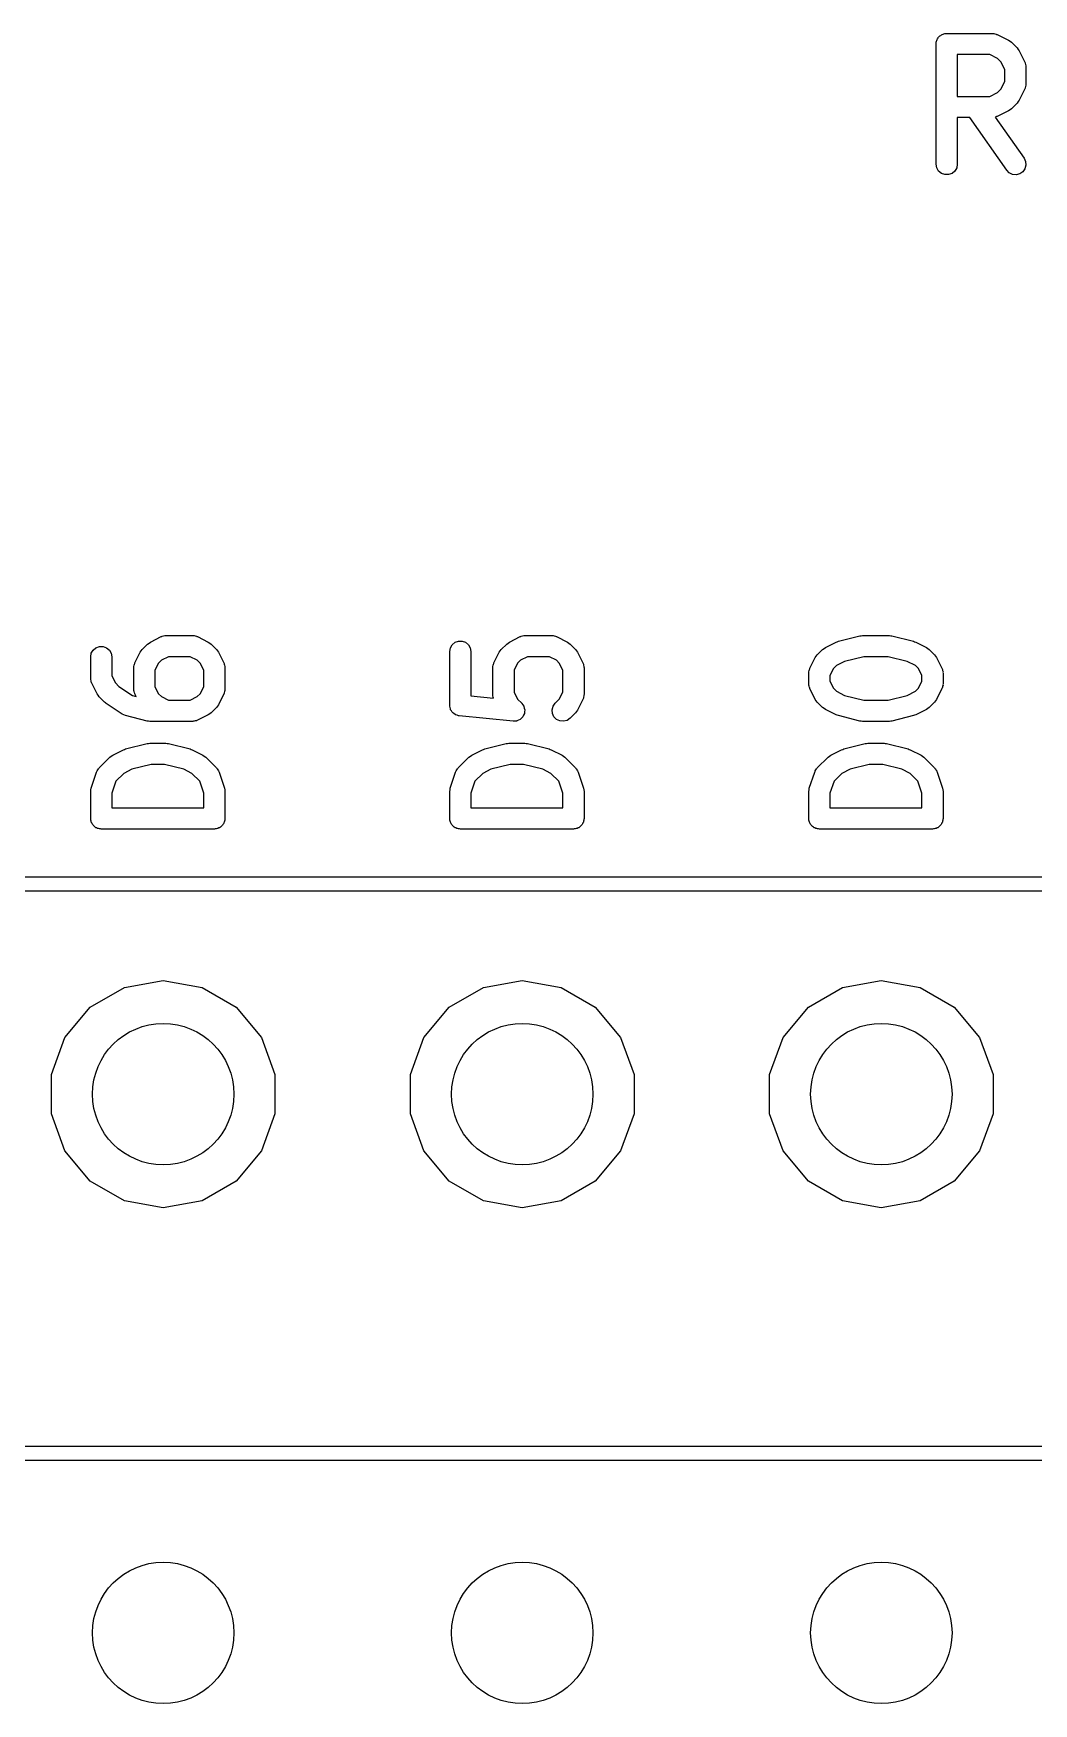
# Model space of a CAD drawing. Extents: x 25 to 125, y -131 to -25.
# Drawn here: x 41.81 to 48.88, y -100.17 to -88.36 of the extents above; entities that cross this region are included whole.
import ezdxf

# ---------------------------------------------------------------- set-up
doc = ezdxf.new("R2010")
doc.units = 0
doc.header["$MEASUREMENT"] = 0
doc.layers.add('BLACK', color=7, linetype='CONTINUOUS')

msp = doc.modelspace()

# ---------------------------------------------------------------- linework, layer by layer
at = {"layer": 'Black'}
for p, q in [((48.1926, -88.4345), (48.1938, -88.4281)), ((48.1926, -89.2845), (48.1926, -88.4345)), ((48.1938, -88.4215), (48.196, -88.4153)), ((48.1938, -88.4281), (48.1938, -88.4215)), ((48.196, -88.4153), (48.1971, -88.4089)), ((48.1971, -88.4089), (48.2004, -88.4032)), ((48.2004, -88.4032), (48.2027, -88.397)), ((48.2027, -88.397), (48.2069, -88.392)), ((48.2069, -88.392), (48.2102, -88.3863)), ((48.2102, -88.3863), (48.2152, -88.3821)), ((48.2152, -88.3821), (48.2194, -88.3771)), ((48.2194, -88.3771), (48.2251, -88.3738)), ((48.2251, -88.3738), (48.2301, -88.3696)), ((48.2301, -88.3696), (48.2363, -88.3673)), ((48.2363, -88.3673), (48.242, -88.364)), ((48.242, -88.364), (48.2484, -88.3629)), ((48.2484, -88.3629), (48.2546, -88.3607)), ((48.2546, -88.3607), (48.2612, -88.3607)), ((48.2612, -88.3607), (48.2676, -88.3595)), ((48.2676, -88.3595), (48.5914, -88.3595)), ((48.5914, -88.3595), (48.5957, -88.3603)), ((48.5957, -88.3603), (48.6, -88.36)), ((48.6, -88.36), (48.6084, -88.3625)), ((48.6084, -88.3625), (48.6171, -88.364)), ((48.6171, -88.364), (48.6208, -88.3662)), ((48.6208, -88.3662), (48.625, -88.3674)), ((48.625, -88.3674), (48.7059, -88.4079)), ((48.7059, -88.4079), (48.7156, -88.4151)), ((48.7156, -88.4151), (48.7254, -88.422)), ((48.7254, -88.422), (48.7659, -88.4624)), ((48.7659, -88.4624), (48.7728, -88.4723)), ((48.3426, -88.5095), (48.3426, -88.8048)), ((48.5737, -88.5095), (48.3426, -88.5095)), ((48.628, -88.5366), (48.5737, -88.5095)), ((48.6512, -88.5599), (48.628, -88.5366)), ((48.6783, -88.6141), (48.6512, -88.5599)), ((48.7728, -88.4723), (48.7799, -88.4819)), ((48.7799, -88.4819), (48.8204, -88.5629)), ((48.8204, -88.5629), (48.8216, -88.567)), ((48.8216, -88.567), (48.8238, -88.5708)), ((48.8238, -88.5708), (48.8253, -88.5794)), ((48.8253, -88.5794), (48.8278, -88.5879)), ((48.6512, -88.7544), (48.6783, -88.7002)), ((48.6783, -88.7002), (48.6783, -88.6141)), ((48.8278, -88.5879), (48.8276, -88.5922)), ((48.8276, -88.5922), (48.8283, -88.5964)), ((48.8283, -88.5964), (48.8283, -88.7179)), ((48.3426, -88.8048), (48.5737, -88.8048)), ((48.5737, -88.8048), (48.628, -88.7776)), ((48.628, -88.7776), (48.6512, -88.7544)), ((48.8204, -88.7514), (48.7799, -88.8324)), ((48.8216, -88.7473), (48.8204, -88.7514)), ((48.8238, -88.7435), (48.8216, -88.7473)), ((48.8253, -88.7349), (48.8238, -88.7435)), ((48.8278, -88.7264), (48.8253, -88.7349)), ((48.8283, -88.7179), (48.8276, -88.7221)), ((48.8276, -88.7221), (48.8278, -88.7264)), ((48.7059, -88.9064), (48.625, -88.9468)), ((48.7156, -88.8992), (48.7059, -88.9064)), ((48.7254, -88.8923), (48.7156, -88.8992)), ((48.7659, -88.8518), (48.7254, -88.8923)), ((48.7728, -88.842), (48.7659, -88.8518)), ((48.7799, -88.8324), (48.7728, -88.842)), ((48.431, -88.9548), (48.3426, -88.9548)), ((48.3426, -88.9548), (48.3426, -89.2845)), ((48.6919, -89.3275), (48.431, -88.9548)), ((48.6171, -88.9502), (48.6116, -88.9512)), ((48.6116, -88.9512), (48.8148, -89.2415)), ((48.6208, -88.9481), (48.6171, -88.9502)), ((48.625, -88.9468), (48.6208, -88.9481)), ((48.1971, -89.3102), (48.1926, -89.2845)), ((48.3426, -89.2845), (48.3381, -89.3102)), ((48.8148, -89.2415), (48.8258, -89.2651)), ((48.828, -89.2911), (48.8213, -89.3162)), ((48.8258, -89.2651), (48.828, -89.2911)), ((48.2102, -89.3327), (48.1971, -89.3102)), ((48.2301, -89.3495), (48.2102, -89.3327)), ((48.2546, -89.3584), (48.2301, -89.3495)), ((48.2806, -89.3584), (48.2546, -89.3584)), ((48.3051, -89.3495), (48.2806, -89.3584)), ((48.3251, -89.3327), (48.3051, -89.3495)), ((48.3381, -89.3102), (48.3251, -89.3327)), ((48.7103, -89.346), (48.6919, -89.3275)), ((48.7339, -89.357), (48.7103, -89.346)), ((48.7599, -89.3592), (48.7339, -89.357)), ((48.785, -89.3525), (48.7599, -89.3592)), ((48.8064, -89.3376), (48.785, -89.3525)), ((48.8213, -89.3162), (48.8064, -89.3376)), ((42.2165, -92.7432), (42.2295, -92.7206)), ((42.2295, -92.7206), (42.2495, -92.7039)), ((42.2495, -92.7039), (42.2739, -92.695)), ((42.2739, -92.695), (42.3, -92.695)), ((42.3, -92.695), (42.3245, -92.7039)), ((42.3245, -92.7039), (42.3444, -92.7206)), ((42.3444, -92.7206), (42.3574, -92.7432)), ((42.5699, -92.7256), (42.5768, -92.7158)), ((42.5768, -92.7158), (42.6149, -92.6777)), ((42.6149, -92.6777), (42.6247, -92.6708)), ((42.6247, -92.6708), (42.6344, -92.6637)), ((42.6344, -92.6637), (42.7106, -92.6256)), ((42.7106, -92.6256), (42.7147, -92.6243)), ((42.7147, -92.6243), (42.7185, -92.6222)), ((42.7185, -92.6222), (42.7271, -92.6206)), ((42.7271, -92.6206), (42.7355, -92.6181)), ((42.7355, -92.6181), (42.7399, -92.6184)), ((42.7399, -92.6184), (42.7441, -92.6176)), ((42.7441, -92.6176), (42.9346, -92.6176)), ((42.9346, -92.6176), (42.9388, -92.6184)), ((42.9388, -92.6184), (42.9432, -92.6181)), ((42.9432, -92.6181), (42.9516, -92.6206)), ((42.9516, -92.6206), (42.9602, -92.6222)), ((42.9602, -92.6222), (42.964, -92.6243)), ((42.964, -92.6243), (42.9681, -92.6256)), ((42.9681, -92.6256), (43.0443, -92.6637)), ((43.0443, -92.6637), (43.054, -92.6708)), ((43.054, -92.6708), (43.0638, -92.6777)), ((43.0638, -92.6777), (43.1019, -92.7158)), ((43.1019, -92.7158), (43.1088, -92.7257)), ((44.752, -92.7307), (44.7565, -92.7051)), ((44.7565, -92.7051), (44.7695, -92.6825)), ((44.7695, -92.6825), (44.7895, -92.6658)), ((44.7895, -92.6658), (44.8139, -92.6569)), ((44.8139, -92.6569), (44.84, -92.6569)), ((44.84, -92.6569), (44.8645, -92.6658)), ((44.8645, -92.6658), (44.8844, -92.6825)), ((44.8844, -92.6825), (44.8974, -92.7051)), ((44.8974, -92.7051), (44.902, -92.7307)), ((45.1099, -92.7256), (45.1168, -92.7158)), ((45.1168, -92.7158), (45.1549, -92.6777)), ((45.1549, -92.6777), (45.1647, -92.6708)), ((45.1647, -92.6708), (45.1744, -92.6637)), ((45.1744, -92.6637), (45.2506, -92.6256)), ((45.2506, -92.6256), (45.2547, -92.6243)), ((45.2547, -92.6243), (45.2585, -92.6222)), ((45.2585, -92.6222), (45.2671, -92.6206)), ((45.2671, -92.6206), (45.2755, -92.6181)), ((45.2755, -92.6181), (45.2799, -92.6184)), ((45.2799, -92.6184), (45.2841, -92.6176)), ((45.2841, -92.6176), (45.4746, -92.6176)), ((45.4746, -92.6176), (45.4788, -92.6184)), ((45.4788, -92.6184), (45.4832, -92.6181)), ((45.4832, -92.6181), (45.4916, -92.6206)), ((45.4916, -92.6206), (45.5002, -92.6222)), ((45.5002, -92.6222), (45.504, -92.6243)), ((45.504, -92.6243), (45.5081, -92.6256)), ((45.5081, -92.6256), (45.5843, -92.6637)), ((45.5843, -92.6637), (45.594, -92.6708)), ((45.594, -92.6708), (45.6038, -92.6777)), ((45.6038, -92.6777), (45.6419, -92.7158)), ((45.6419, -92.7158), (45.6488, -92.7257)), ((47.352, -92.7539), (47.3901, -92.7158)), ((47.3901, -92.7158), (47.4, -92.7089)), ((47.4, -92.7089), (47.4096, -92.7018)), ((47.4096, -92.7018), (47.4858, -92.6637)), ((47.4858, -92.6637), (47.4937, -92.6613)), ((47.4937, -92.6613), (47.5012, -92.658)), ((47.5012, -92.658), (47.6535, -92.6199)), ((47.6535, -92.6199), (47.6627, -92.6192)), ((47.6627, -92.6192), (47.6717, -92.6176)), ((47.6717, -92.6176), (47.8622, -92.6176)), ((47.8622, -92.6176), (47.8712, -92.6192)), ((47.8712, -92.6192), (47.8804, -92.6199)), ((47.8804, -92.6199), (48.0328, -92.658)), ((48.0328, -92.658), (48.0403, -92.6613)), ((48.0403, -92.6613), (48.0481, -92.6637)), ((48.0481, -92.6637), (48.1243, -92.7018)), ((48.1243, -92.7018), (48.134, -92.7089)), ((48.134, -92.7089), (48.1438, -92.7158)), ((48.1438, -92.7158), (48.1819, -92.7539)), ((42.212, -92.7688), (42.2165, -92.7432)), ((42.212, -92.9212), (42.212, -92.7688)), ((42.3574, -92.7432), (42.362, -92.7688)), ((42.362, -92.7688), (42.362, -92.9035)), ((42.5172, -92.8365), (42.5197, -92.828)), ((42.5175, -92.8408), (42.5172, -92.8365)), ((42.5197, -92.828), (42.5213, -92.8194)), ((42.5213, -92.8194), (42.5234, -92.8156)), ((42.5234, -92.8156), (42.5246, -92.8115)), ((42.5246, -92.8115), (42.5627, -92.7353)), ((42.5627, -92.7353), (42.5699, -92.7256)), ((42.6915, -92.8133), (42.6667, -92.8627)), ((42.7123, -92.7924), (42.6915, -92.8133)), ((42.7618, -92.7676), (42.7123, -92.7924)), ((42.9169, -92.7676), (42.7618, -92.7676)), ((42.9664, -92.7924), (42.9169, -92.7676)), ((42.9872, -92.8133), (42.9664, -92.7924)), ((43.012, -92.8627), (42.9872, -92.8133)), ((43.1088, -92.7257), (43.116, -92.7353)), ((43.116, -92.7353), (43.1541, -92.8115)), ((43.1541, -92.8115), (43.1553, -92.8156)), ((43.1553, -92.8156), (43.1574, -92.8194)), ((43.1574, -92.8194), (43.159, -92.828)), ((43.159, -92.828), (43.1615, -92.8365)), ((43.1615, -92.8365), (43.1612, -92.8408)), ((44.752, -93.1117), (44.752, -92.7307)), ((44.902, -92.7307), (44.902, -93.0438)), ((45.0572, -92.8365), (45.0597, -92.828)), ((45.0575, -92.8408), (45.0572, -92.8365)), ((45.0597, -92.828), (45.0613, -92.8194)), ((45.0613, -92.8194), (45.0634, -92.8156)), ((45.0634, -92.8156), (45.0646, -92.8115)), ((45.0646, -92.8115), (45.1027, -92.7353)), ((45.1027, -92.7353), (45.1099, -92.7256)), ((45.2315, -92.8133), (45.2067, -92.8627)), ((45.2523, -92.7924), (45.2315, -92.8133)), ((45.3018, -92.7676), (45.2523, -92.7924)), ((45.4569, -92.7676), (45.3018, -92.7676)), ((45.5064, -92.7924), (45.4569, -92.7676)), ((45.5272, -92.8133), (45.5064, -92.7924)), ((45.552, -92.8627), (45.5272, -92.8133)), ((45.6488, -92.7257), (45.656, -92.7353)), ((45.656, -92.7353), (45.6941, -92.8115)), ((45.6941, -92.8115), (45.6953, -92.8156)), ((45.6953, -92.8156), (45.6974, -92.8194)), ((45.6974, -92.8194), (45.699, -92.828)), ((45.699, -92.828), (45.7015, -92.8365)), ((45.7015, -92.8365), (45.7012, -92.8408)), ((47.2999, -92.8496), (47.338, -92.7734)), ((47.338, -92.7734), (47.3451, -92.7637)), ((47.3451, -92.7637), (47.352, -92.7539)), ((47.4876, -92.8305), (47.4667, -92.8514)), ((47.5455, -92.8015), (47.4876, -92.8305)), ((47.681, -92.7676), (47.5455, -92.8015)), ((47.853, -92.7676), (47.681, -92.7676)), ((47.9884, -92.8015), (47.853, -92.7676)), ((48.0463, -92.8305), (47.9884, -92.8015)), ((48.0672, -92.8514), (48.0463, -92.8305)), ((48.1819, -92.7539), (48.1888, -92.7637)), ((48.1888, -92.7637), (48.196, -92.7734)), ((48.196, -92.7734), (48.2341, -92.8496)), ((42.2127, -92.9255), (42.212, -92.9212)), ((42.2125, -92.9298), (42.2127, -92.9255)), ((42.215, -92.9382), (42.2125, -92.9298)), ((42.2165, -92.9469), (42.215, -92.9382)), ((42.2187, -92.9506), (42.2165, -92.9469)), ((42.2199, -92.9548), (42.2187, -92.9506)), ((42.258, -93.031), (42.2199, -92.9548)), ((42.362, -92.9035), (42.3867, -92.953)), ((42.3867, -92.953), (42.4109, -92.9772)), ((42.5167, -92.845), (42.5175, -92.8408)), ((42.5167, -92.9974), (42.5167, -92.845)), ((42.6667, -92.8627), (42.6667, -92.9797)), ((43.012, -92.9797), (43.012, -92.8627)), ((43.1612, -92.8408), (43.162, -92.845)), ((43.162, -92.845), (43.162, -92.9974)), ((45.0567, -92.845), (45.0575, -92.8408)), ((45.0567, -93.0355), (45.0567, -92.845)), ((45.2067, -92.8627), (45.2067, -93.0178)), ((45.552, -93.0178), (45.552, -92.8627)), ((45.7012, -92.8408), (45.702, -92.845)), ((45.702, -92.845), (45.702, -93.0355)), ((47.292, -92.8831), (47.2927, -92.8789)), ((47.292, -92.9593), (47.292, -92.8831)), ((47.2925, -92.8746), (47.295, -92.8661)), ((47.2927, -92.8789), (47.2925, -92.8746)), ((47.295, -92.8661), (47.2965, -92.8575)), ((47.2965, -92.8575), (47.2987, -92.8537)), ((47.2987, -92.8537), (47.2999, -92.8496)), ((47.4667, -92.8514), (47.442, -92.9008)), ((47.442, -92.9008), (47.442, -92.9416)), ((47.442, -92.9416), (47.4667, -92.9911)), ((48.092, -92.9008), (48.0672, -92.8514)), ((48.0672, -92.9911), (48.092, -92.9416)), ((48.092, -92.9416), (48.092, -92.9008)), ((48.2341, -92.8496), (48.2353, -92.8537)), ((48.2353, -92.8537), (48.2374, -92.8575)), ((48.2374, -92.8575), (48.239, -92.8661)), ((48.239, -92.8661), (48.2415, -92.8746)), ((48.2415, -92.8746), (48.2412, -92.8789)), ((48.2412, -92.8789), (48.242, -92.8831)), ((48.242, -92.8831), (48.242, -92.9593)), ((42.2651, -93.0406), (42.258, -93.031)), ((42.272, -93.0504), (42.2651, -93.0406)), ((42.3101, -93.0885), (42.272, -93.0504)), ((42.4109, -92.9772), (42.5082, -93.0421)), ((42.5082, -93.0421), (42.5334, -93.0484)), ((42.5175, -93.0017), (42.5167, -92.9974)), ((42.5172, -93.006), (42.5175, -93.0017)), ((42.5197, -93.0144), (42.5172, -93.006)), ((42.5213, -93.0231), (42.5197, -93.0144)), ((42.5234, -93.0268), (42.5213, -93.0231)), ((42.5246, -93.031), (42.5234, -93.0268)), ((42.5334, -93.0484), (42.5246, -93.031)), ((42.6667, -92.9797), (42.6915, -93.0292)), ((42.6915, -93.0292), (42.7123, -93.0501)), ((42.7123, -93.0501), (42.7618, -93.0748)), ((42.7618, -93.0748), (42.9169, -93.0748)), ((42.9169, -93.0748), (42.9664, -93.0501)), ((42.9664, -93.0501), (42.9872, -93.0292)), ((42.9872, -93.0292), (43.012, -92.9797)), ((43.1541, -93.031), (43.116, -93.1071)), ((43.1553, -93.0268), (43.1541, -93.031)), ((43.1574, -93.0231), (43.1553, -93.0268)), ((43.159, -93.0144), (43.1574, -93.0231)), ((43.1615, -93.006), (43.159, -93.0144)), ((43.162, -92.9974), (43.1612, -93.0017)), ((43.1612, -93.0017), (43.1615, -93.006)), ((44.902, -93.0438), (45.061, -93.0597)), ((45.0575, -93.0398), (45.0567, -93.0355)), ((45.0572, -93.0441), (45.0575, -93.0398)), ((45.0597, -93.0525), (45.0572, -93.0441)), ((45.061, -93.0597), (45.0597, -93.0525)), ((45.2067, -93.0178), (45.2315, -93.0673)), ((45.2315, -93.0673), (45.261, -93.0968)), ((45.4977, -93.0968), (45.5272, -93.0673)), ((45.5272, -93.0673), (45.552, -93.0178)), ((45.6941, -93.069), (45.656, -93.1452)), ((45.6953, -93.0649), (45.6941, -93.069)), ((45.6974, -93.0612), (45.6953, -93.0649)), ((45.699, -93.0525), (45.6974, -93.0612)), ((45.7015, -93.0441), (45.699, -93.0525)), ((45.702, -93.0355), (45.7012, -93.0398)), ((45.7012, -93.0398), (45.7015, -93.0441)), ((47.2927, -92.9636), (47.292, -92.9593)), ((47.2925, -92.9679), (47.2927, -92.9636)), ((47.295, -92.9763), (47.2925, -92.9679)), ((47.2965, -92.985), (47.295, -92.9763)), ((47.2987, -92.9887), (47.2965, -92.985)), ((47.2999, -92.9929), (47.2987, -92.9887)), ((47.338, -93.069), (47.2999, -92.9929)), ((47.3451, -93.0787), (47.338, -93.069)), ((47.4667, -92.9911), (47.4876, -93.012)), ((47.4876, -93.012), (47.5455, -93.0409)), ((47.5455, -93.0409), (47.681, -93.0748)), ((47.681, -93.0748), (47.853, -93.0748)), ((47.853, -93.0748), (47.9884, -93.0409)), ((47.9884, -93.0409), (48.0464, -93.012)), ((48.0464, -93.012), (48.0672, -92.9911)), ((48.196, -93.069), (48.1888, -93.0787)), ((48.2341, -92.9929), (48.196, -93.069)), ((48.2353, -92.9887), (48.2341, -92.9929)), ((48.2374, -92.985), (48.2353, -92.9887)), ((48.239, -92.9763), (48.2374, -92.985)), ((48.2415, -92.9679), (48.239, -92.9763)), ((48.242, -92.9593), (48.2412, -92.9636)), ((48.2412, -92.9636), (48.2415, -92.9679)), ((42.3162, -93.0928), (42.3101, -93.0885)), ((42.3216, -93.0979), (42.3162, -93.0928)), ((42.4358, -93.1741), (42.3216, -93.0979)), ((42.4476, -93.1793), (42.4358, -93.1741)), ((42.4593, -93.1845), (42.4476, -93.1793)), ((42.6116, -93.2226), (42.4593, -93.1845)), ((43.0443, -93.1788), (42.9681, -93.2169)), ((43.054, -93.1716), (43.0443, -93.1788)), ((43.0638, -93.1647), (43.054, -93.1716)), ((43.1019, -93.1266), (43.0638, -93.1647)), ((43.1088, -93.1168), (43.1019, -93.1266)), ((43.116, -93.1071), (43.1088, -93.1168)), ((44.7525, -93.1145), (44.752, -93.1117)), ((44.7522, -93.1173), (44.7525, -93.1145)), ((44.7547, -93.1272), (44.7522, -93.1173)), ((44.7565, -93.1373), (44.7547, -93.1272)), ((44.7579, -93.1398), (44.7565, -93.1373)), ((44.7586, -93.1425), (44.7579, -93.1398)), ((44.7644, -93.151), (44.7586, -93.1425)), ((44.7695, -93.1599), (44.7644, -93.151)), ((44.7717, -93.1617), (44.7695, -93.1599)), ((44.7733, -93.1641), (44.7717, -93.1617)), ((44.7816, -93.1701), (44.7733, -93.1641)), ((44.7895, -93.1766), (44.7816, -93.1701)), ((44.7921, -93.1776), (44.7895, -93.1766)), ((44.7944, -93.1793), (44.7921, -93.1776)), ((44.8043, -93.182), (44.7944, -93.1793)), ((44.8139, -93.1856), (44.8043, -93.182)), ((44.8168, -93.1856), (44.8139, -93.1856)), ((44.8195, -93.1863), (44.8168, -93.1856)), ((45.2005, -93.2244), (44.8195, -93.1863)), ((45.2688, -93.1936), (45.2598, -93.2023)), ((45.261, -93.0968), (45.2612, -93.0971)), ((45.2612, -93.0971), (45.2616, -93.0974)), ((45.2616, -93.0974), (45.2687, -93.1078)), ((45.2687, -93.1078), (45.2759, -93.1181)), ((45.269, -93.1931), (45.2688, -93.1936)), ((45.2694, -93.1928), (45.269, -93.1931)), ((45.2746, -93.1815), (45.2694, -93.1928)), ((45.2801, -93.1701), (45.2746, -93.1815)), ((45.2759, -93.1181), (45.276, -93.1186)), ((45.276, -93.1186), (45.2763, -93.1189)), ((45.2763, -93.1189), (45.2794, -93.1312)), ((45.2794, -93.1312), (45.2826, -93.1433)), ((45.2802, -93.1696), (45.2801, -93.1701)), ((45.2804, -93.1692), (45.2802, -93.1696)), ((45.2815, -93.1568), (45.2804, -93.1692)), ((45.2827, -93.1442), (45.2815, -93.1568)), ((45.2826, -93.1433), (45.2826, -93.1437)), ((45.2826, -93.1437), (45.2827, -93.1442)), ((45.4761, -93.1433), (45.4828, -93.1181)), ((45.4783, -93.1692), (45.4761, -93.1433)), ((45.4893, -93.1928), (45.4783, -93.1692)), ((45.4828, -93.1181), (45.4977, -93.0968)), ((45.5078, -93.2112), (45.4893, -93.1928)), ((45.6419, -93.1647), (45.6038, -93.2028)), ((45.6488, -93.1549), (45.6419, -93.1647)), ((45.656, -93.1452), (45.6488, -93.1549)), ((47.352, -93.0885), (47.3451, -93.0787)), ((47.3901, -93.1266), (47.352, -93.0885)), ((47.4, -93.1335), (47.3901, -93.1266)), ((47.4096, -93.1407), (47.4, -93.1335)), ((47.4858, -93.1788), (47.4096, -93.1407)), ((47.4937, -93.1811), (47.4858, -93.1788)), ((47.5012, -93.1845), (47.4937, -93.1811)), ((47.6535, -93.2226), (47.5012, -93.1845)), ((48.0328, -93.1845), (47.8804, -93.2226)), ((48.0403, -93.1811), (48.0328, -93.1845)), ((48.0481, -93.1788), (48.0403, -93.1811)), ((48.1243, -93.1407), (48.0481, -93.1788)), ((48.134, -93.1335), (48.1243, -93.1407)), ((48.1438, -93.1266), (48.134, -93.1335)), ((48.1819, -93.0885), (48.1438, -93.1266)), ((48.1888, -93.0787), (48.1819, -93.0885)), ((42.6208, -93.2232), (42.6116, -93.2226)), ((42.6298, -93.2248), (42.6208, -93.2232)), ((42.9346, -93.2248), (42.6298, -93.2248)), ((42.9388, -93.224), (42.9346, -93.2248)), ((42.9432, -93.2243), (42.9388, -93.224)), ((42.9516, -93.2218), (42.9432, -93.2243)), ((42.9602, -93.2203), (42.9516, -93.2218)), ((42.964, -93.2181), (42.9602, -93.2203)), ((42.9681, -93.2169), (42.964, -93.2181)), ((45.2009, -93.2244), (45.2005, -93.2244)), ((45.2014, -93.2245), (45.2009, -93.2244)), ((45.2138, -93.2234), (45.2014, -93.2245)), ((45.2264, -93.2225), (45.2138, -93.2234)), ((45.2269, -93.2223), (45.2264, -93.2225)), ((45.2273, -93.2222), (45.2269, -93.2223)), ((45.2387, -93.2169), (45.2273, -93.2222)), ((45.2502, -93.2118), (45.2387, -93.2169)), ((45.2505, -93.2114), (45.2502, -93.2118)), ((45.2509, -93.2112), (45.2505, -93.2114)), ((45.2598, -93.2023), (45.2509, -93.2112)), ((45.5314, -93.2222), (45.5078, -93.2112)), ((45.5573, -93.2245), (45.5314, -93.2222)), ((45.5825, -93.2178), (45.5573, -93.2245)), ((45.6038, -93.2028), (45.5825, -93.2178)), ((47.6627, -93.2232), (47.6535, -93.2226)), ((47.6717, -93.2248), (47.6627, -93.2232)), ((47.8622, -93.2248), (47.6717, -93.2248)), ((47.8712, -93.2232), (47.8622, -93.2248)), ((47.8804, -93.2226), (47.8712, -93.2232)), ((42.3677, -93.4637), (42.4439, -93.4256)), ((42.4439, -93.4256), (42.4518, -93.4232)), ((42.4518, -93.4232), (42.4593, -93.4199)), ((42.4593, -93.4199), (42.6116, -93.3818)), ((42.6116, -93.3818), (42.6208, -93.3811)), ((42.6208, -93.3811), (42.6298, -93.3796)), ((42.6298, -93.3796), (42.7441, -93.3796)), ((42.7441, -93.3796), (42.7531, -93.3811)), ((42.7531, -93.3811), (42.7623, -93.3818)), ((42.7623, -93.3818), (42.9147, -93.4199)), ((42.9147, -93.4199), (42.9222, -93.4232)), ((42.9222, -93.4232), (42.93, -93.4256)), ((42.93, -93.4256), (43.0062, -93.4637)), ((44.9077, -93.4637), (44.9839, -93.4256)), ((44.9839, -93.4256), (44.9918, -93.4232)), ((44.9918, -93.4232), (44.9993, -93.4199)), ((44.9993, -93.4199), (45.1516, -93.3818)), ((45.1516, -93.3818), (45.1608, -93.3811)), ((45.1608, -93.3811), (45.1698, -93.3796)), ((45.1698, -93.3796), (45.2841, -93.3796)), ((45.2841, -93.3796), (45.2931, -93.3811)), ((45.2931, -93.3811), (45.3023, -93.3818)), ((45.3023, -93.3818), (45.4547, -93.4199)), ((45.4547, -93.4199), (45.4622, -93.4232)), ((45.4622, -93.4232), (45.47, -93.4256)), ((45.47, -93.4256), (45.5462, -93.4637)), ((47.4477, -93.4637), (47.5239, -93.4256)), ((47.5239, -93.4256), (47.5318, -93.4232)), ((47.5318, -93.4232), (47.5393, -93.4199)), ((47.5393, -93.4199), (47.6916, -93.3818)), ((47.6916, -93.3818), (47.7008, -93.3811)), ((47.7008, -93.3811), (47.7098, -93.3796)), ((47.7098, -93.3796), (47.8241, -93.3796)), ((47.8241, -93.3796), (47.8331, -93.3811)), ((47.8331, -93.3811), (47.8423, -93.3818)), ((47.8423, -93.3818), (47.9947, -93.4199)), ((47.9947, -93.4199), (48.0022, -93.4232)), ((48.0022, -93.4232), (48.01, -93.4256)), ((48.01, -93.4256), (48.0862, -93.4637)), ((42.272, -93.5539), (42.3482, -93.4777)), ((42.3482, -93.4777), (42.3581, -93.4708)), ((42.3581, -93.4708), (42.3677, -93.4637)), ((42.6391, -93.5296), (42.5036, -93.5634)), ((42.7349, -93.5296), (42.6391, -93.5296)), ((42.8703, -93.5634), (42.7349, -93.5296)), ((43.0062, -93.4637), (43.0159, -93.4708)), ((43.0159, -93.4708), (43.0257, -93.4777)), ((43.0257, -93.4777), (43.1019, -93.5539)), ((44.812, -93.5539), (44.8882, -93.4777)), ((44.8882, -93.4777), (44.8981, -93.4708)), ((44.8981, -93.4708), (44.9077, -93.4637)), ((45.1791, -93.5296), (45.0436, -93.5634)), ((45.2749, -93.5296), (45.1791, -93.5296)), ((45.4103, -93.5634), (45.2749, -93.5296)), ((45.5462, -93.4637), (45.5559, -93.4708)), ((45.5559, -93.4708), (45.5657, -93.4777)), ((45.5657, -93.4777), (45.6419, -93.5539)), ((47.352, -93.5539), (47.4282, -93.4777)), ((47.4282, -93.4777), (47.4381, -93.4708)), ((47.4381, -93.4708), (47.4477, -93.4637)), ((47.7191, -93.5296), (47.5836, -93.5634)), ((47.8149, -93.5296), (47.7191, -93.5296)), ((47.9503, -93.5634), (47.8149, -93.5296)), ((48.0862, -93.4637), (48.0959, -93.4708)), ((48.0959, -93.4708), (48.1057, -93.4777)), ((48.1057, -93.4777), (48.1819, -93.5539)), ((42.2158, -93.6975), (42.2539, -93.5832)), ((42.2539, -93.5832), (42.256, -93.5794)), ((42.256, -93.5794), (42.2571, -93.5752)), ((42.2571, -93.5752), (42.2621, -93.568)), ((42.2621, -93.568), (42.2663, -93.5603)), ((42.2663, -93.5603), (42.2696, -93.5574)), ((42.2696, -93.5574), (42.272, -93.5539)), ((42.3906, -93.6474), (42.362, -93.7334)), ((42.4457, -93.5924), (42.3906, -93.6474)), ((42.5036, -93.5634), (42.4457, -93.5924)), ((42.9283, -93.5924), (42.8703, -93.5634)), ((42.9833, -93.6474), (42.9283, -93.5924)), ((43.012, -93.7334), (42.9833, -93.6474)), ((43.1019, -93.5539), (43.1044, -93.5574)), ((43.1044, -93.5574), (43.1076, -93.5603)), ((43.1076, -93.5603), (43.1118, -93.568)), ((43.1118, -93.568), (43.1168, -93.5752)), ((43.1168, -93.5752), (43.118, -93.5794)), ((43.118, -93.5794), (43.12, -93.5832)), ((43.12, -93.5832), (43.1581, -93.6975)), ((44.7558, -93.6975), (44.7939, -93.5832)), ((44.7939, -93.5832), (44.796, -93.5794)), ((44.796, -93.5794), (44.7971, -93.5752)), ((44.7971, -93.5752), (44.8021, -93.568)), ((44.8021, -93.568), (44.8063, -93.5603)), ((44.8063, -93.5603), (44.8096, -93.5574)), ((44.8096, -93.5574), (44.812, -93.5539)), ((44.9306, -93.6474), (44.902, -93.7334)), ((44.9857, -93.5924), (44.9306, -93.6474)), ((45.0436, -93.5634), (44.9857, -93.5924)), ((45.4683, -93.5924), (45.4103, -93.5634)), ((45.5233, -93.6474), (45.4683, -93.5924)), ((45.552, -93.7334), (45.5233, -93.6474)), ((45.6419, -93.5539), (45.6444, -93.5574)), ((45.6444, -93.5574), (45.6476, -93.5603)), ((45.6476, -93.5603), (45.6518, -93.568)), ((45.6518, -93.568), (45.6568, -93.5752)), ((45.6568, -93.5752), (45.658, -93.5794)), ((45.658, -93.5794), (45.66, -93.5832)), ((45.66, -93.5832), (45.6981, -93.6975)), ((47.2958, -93.6975), (47.3339, -93.5832)), ((47.3339, -93.5832), (47.336, -93.5794)), ((47.336, -93.5794), (47.3371, -93.5752)), ((47.3371, -93.5752), (47.3421, -93.568)), ((47.3421, -93.568), (47.3463, -93.5603)), ((47.3463, -93.5603), (47.3496, -93.5574)), ((47.3496, -93.5574), (47.352, -93.5539)), ((47.4706, -93.6474), (47.442, -93.7334)), ((47.5257, -93.5924), (47.4706, -93.6474)), ((47.5836, -93.5634), (47.5257, -93.5924)), ((48.0083, -93.5924), (47.9503, -93.5634)), ((48.0633, -93.6474), (48.0083, -93.5924)), ((48.092, -93.7334), (48.0633, -93.6474)), ((48.1819, -93.5539), (48.1844, -93.5574)), ((48.1844, -93.5574), (48.1876, -93.5603)), ((48.1876, -93.5603), (48.1918, -93.568)), ((48.1918, -93.568), (48.1968, -93.5752)), ((48.1968, -93.5752), (48.198, -93.5794)), ((48.198, -93.5794), (48.2, -93.5832)), ((48.2, -93.5832), (48.2381, -93.6975)), ((42.212, -93.7212), (42.2141, -93.7094)), ((42.212, -93.9117), (42.212, -93.7212)), ((42.2141, -93.7094), (42.2158, -93.6975)), ((42.362, -93.7334), (42.362, -93.8367)), ((43.012, -93.8367), (43.012, -93.7334)), ((43.1581, -93.6975), (43.1599, -93.7094)), ((43.1599, -93.7094), (43.162, -93.7212)), ((43.162, -93.7212), (43.162, -93.9117)), ((44.752, -93.7212), (44.7541, -93.7094)), ((44.752, -93.9117), (44.752, -93.7212)), ((44.7541, -93.7094), (44.7558, -93.6975)), ((44.902, -93.7334), (44.902, -93.8367)), ((45.552, -93.8367), (45.552, -93.7334)), ((45.6981, -93.6975), (45.6999, -93.7094)), ((45.6999, -93.7094), (45.702, -93.7212)), ((45.702, -93.7212), (45.702, -93.9117)), ((47.292, -93.7212), (47.2941, -93.7094)), ((47.292, -93.9117), (47.292, -93.7212)), ((47.2941, -93.7094), (47.2958, -93.6975)), ((47.442, -93.7334), (47.442, -93.8367)), ((48.092, -93.8367), (48.092, -93.7334)), ((48.2381, -93.6975), (48.2399, -93.7094)), ((48.2399, -93.7094), (48.242, -93.7212)), ((48.242, -93.7212), (48.242, -93.9117)), ((42.362, -93.8367), (43.012, -93.8367)), ((44.902, -93.8367), (45.552, -93.8367)), ((47.442, -93.8367), (48.092, -93.8367)), ((42.2131, -93.9182), (42.212, -93.9117)), ((42.2131, -93.9247), (42.2131, -93.9182)), ((42.2154, -93.9309), (42.2131, -93.9247)), ((42.2165, -93.9373), (42.2154, -93.9309)), ((42.2198, -93.943), (42.2165, -93.9373)), ((42.222, -93.9492), (42.2198, -93.943)), ((42.2262, -93.9542), (42.222, -93.9492)), ((42.2295, -93.9599), (42.2262, -93.9542)), ((42.2345, -93.9641), (42.2295, -93.9599)), ((42.2388, -93.9692), (42.2345, -93.9641)), ((42.2444, -93.9724), (42.2388, -93.9692)), ((42.2495, -93.9766), (42.2444, -93.9724)), ((42.2556, -93.9789), (42.2495, -93.9766)), ((42.2613, -93.9822), (42.2556, -93.9789)), ((42.2678, -93.9833), (42.2613, -93.9822)), ((42.2739, -93.9856), (42.2678, -93.9833)), ((42.2805, -93.9856), (42.2739, -93.9856)), ((42.287, -93.9867), (42.2805, -93.9856)), ((43.087, -93.9867), (42.287, -93.9867)), ((43.0934, -93.9856), (43.087, -93.9867)), ((43.1, -93.9856), (43.0934, -93.9856)), ((43.1062, -93.9833), (43.1, -93.9856)), ((43.1126, -93.9822), (43.1062, -93.9833)), ((43.1183, -93.9789), (43.1126, -93.9822)), ((43.1245, -93.9766), (43.1183, -93.9789)), ((43.1295, -93.9724), (43.1245, -93.9766)), ((43.1352, -93.9692), (43.1295, -93.9724)), ((43.1394, -93.9641), (43.1352, -93.9692)), ((43.1444, -93.9599), (43.1394, -93.9641)), ((43.1477, -93.9542), (43.1444, -93.9599)), ((43.1519, -93.9492), (43.1477, -93.9542)), ((43.1542, -93.943), (43.1519, -93.9492)), ((43.1574, -93.9373), (43.1542, -93.943)), ((43.1586, -93.9309), (43.1574, -93.9373)), ((43.1608, -93.9247), (43.1586, -93.9309)), ((43.162, -93.9117), (43.1608, -93.9182)), ((43.1608, -93.9182), (43.1608, -93.9247)), ((44.7531, -93.9182), (44.752, -93.9117)), ((44.7531, -93.9247), (44.7531, -93.9182)), ((44.7554, -93.9309), (44.7531, -93.9247)), ((44.7565, -93.9373), (44.7554, -93.9309)), ((44.7598, -93.943), (44.7565, -93.9373)), ((44.762, -93.9492), (44.7598, -93.943)), ((44.7662, -93.9542), (44.762, -93.9492)), ((44.7695, -93.9599), (44.7662, -93.9542)), ((44.7745, -93.9641), (44.7695, -93.9599)), ((44.7788, -93.9692), (44.7745, -93.9641)), ((44.7844, -93.9724), (44.7788, -93.9692)), ((44.7895, -93.9766), (44.7844, -93.9724)), ((44.7956, -93.9789), (44.7895, -93.9766)), ((44.8013, -93.9822), (44.7956, -93.9789)), ((44.8078, -93.9833), (44.8013, -93.9822)), ((44.8139, -93.9856), (44.8078, -93.9833)), ((44.8205, -93.9856), (44.8139, -93.9856)), ((44.827, -93.9867), (44.8205, -93.9856)), ((45.627, -93.9867), (44.827, -93.9867)), ((45.6334, -93.9856), (45.627, -93.9867)), ((45.64, -93.9856), (45.6334, -93.9856)), ((45.6462, -93.9833), (45.64, -93.9856)), ((45.6526, -93.9822), (45.6462, -93.9833)), ((45.6583, -93.9789), (45.6526, -93.9822)), ((45.6645, -93.9766), (45.6583, -93.9789)), ((45.6695, -93.9724), (45.6645, -93.9766)), ((45.6752, -93.9692), (45.6695, -93.9724)), ((45.6794, -93.9641), (45.6752, -93.9692)), ((45.6844, -93.9599), (45.6794, -93.9641)), ((45.6877, -93.9542), (45.6844, -93.9599)), ((45.6919, -93.9492), (45.6877, -93.9542)), ((45.6942, -93.943), (45.6919, -93.9492)), ((45.6974, -93.9373), (45.6942, -93.943)), ((45.6986, -93.9309), (45.6974, -93.9373)), ((45.7008, -93.9247), (45.6986, -93.9309)), ((45.702, -93.9117), (45.7008, -93.9182)), ((45.7008, -93.9182), (45.7008, -93.9247)), ((47.2931, -93.9182), (47.292, -93.9117)), ((47.2931, -93.9247), (47.2931, -93.9182)), ((47.2954, -93.9309), (47.2931, -93.9247)), ((47.2965, -93.9373), (47.2954, -93.9309)), ((47.2998, -93.943), (47.2965, -93.9373)), ((47.302, -93.9492), (47.2998, -93.943)), ((47.3062, -93.9542), (47.302, -93.9492)), ((47.3095, -93.9599), (47.3062, -93.9542)), ((47.3145, -93.9641), (47.3095, -93.9599)), ((47.3188, -93.9692), (47.3145, -93.9641)), ((47.3244, -93.9724), (47.3188, -93.9692)), ((47.3295, -93.9766), (47.3244, -93.9724)), ((47.3356, -93.9789), (47.3295, -93.9766)), ((47.3413, -93.9822), (47.3356, -93.9789)), ((47.3478, -93.9833), (47.3413, -93.9822)), ((47.3539, -93.9856), (47.3478, -93.9833)), ((47.3605, -93.9856), (47.3539, -93.9856)), ((47.367, -93.9867), (47.3605, -93.9856)), ((48.167, -93.9867), (47.367, -93.9867)), ((48.1734, -93.9856), (48.167, -93.9867)), ((48.18, -93.9856), (48.1734, -93.9856)), ((48.1862, -93.9833), (48.18, -93.9856)), ((48.1926, -93.9822), (48.1862, -93.9833)), ((48.1983, -93.9789), (48.1926, -93.9822)), ((48.2045, -93.9766), (48.1983, -93.9789)), ((48.2095, -93.9724), (48.2045, -93.9766)), ((48.2152, -93.9692), (48.2095, -93.9724)), ((48.2194, -93.9641), (48.2152, -93.9692)), ((48.2244, -93.9599), (48.2194, -93.9641)), ((48.2277, -93.9542), (48.2244, -93.9599)), ((48.2319, -93.9492), (48.2277, -93.9542)), ((48.2342, -93.943), (48.2319, -93.9492)), ((48.2374, -93.9373), (48.2342, -93.943)), ((48.2386, -93.9309), (48.2374, -93.9373)), ((48.2408, -93.9247), (48.2386, -93.9309)), ((48.242, -93.9117), (48.2408, -93.9182)), ((48.2408, -93.9182), (48.2408, -93.9247)), ((34.2648, -94.325), (57.7186, -94.325)), ((57.7092, -94.425), (34.2249, -94.425)), ((42.4504, -95.1066), (42.7251, -95.0582)), ((42.7251, -95.0582), (42.9997, -95.1066)), ((44.9904, -95.1066), (45.2651, -95.0582)), ((45.2651, -95.0582), (45.5397, -95.1066)), ((47.5304, -95.1066), (47.8051, -95.0582)), ((47.8051, -95.0582), (48.0797, -95.1066)), ((42.2089, -95.246), (42.4504, -95.1066)), ((42.9997, -95.1066), (43.2413, -95.246)), ((44.7489, -95.246), (44.9904, -95.1066)), ((45.5397, -95.1066), (45.7813, -95.246)), ((47.2889, -95.246), (47.5304, -95.1066)), ((48.0797, -95.1066), (48.3213, -95.246)), ((42.0296, -95.4597), (42.2089, -95.246)), ((43.2413, -95.246), (43.4205, -95.4597)), ((44.5696, -95.4597), (44.7489, -95.246)), ((45.7813, -95.246), (45.9605, -95.4597)), ((47.1096, -95.4597), (47.2889, -95.246)), ((48.3213, -95.246), (48.5005, -95.4597)), ((41.9342, -95.7218), (42.0296, -95.4597)), ((43.4205, -95.4597), (43.5159, -95.7218)), ((44.4742, -95.7218), (44.5696, -95.4597)), ((45.9605, -95.4597), (46.0559, -95.7218)), ((47.0142, -95.7218), (47.1096, -95.4597)), ((48.5005, -95.4597), (48.5959, -95.7218)), ((41.9342, -96.0007), (41.9342, -95.7218)), ((43.5159, -95.7218), (43.5159, -96.0007)), ((44.4742, -96.0007), (44.4742, -95.7218)), ((46.0559, -95.7218), (46.0559, -96.0007)), ((47.0142, -96.0007), (47.0142, -95.7218)), ((48.5959, -95.7218), (48.5959, -96.0007)), ((42.0296, -96.2627), (41.9342, -96.0007)), ((43.5159, -96.0007), (43.4205, -96.2627)), ((44.5696, -96.2627), (44.4742, -96.0007)), ((46.0559, -96.0007), (45.9605, -96.2627)), ((47.1096, -96.2627), (47.0142, -96.0007)), ((48.5959, -96.0007), (48.5005, -96.2627)), ((42.2089, -96.4764), (42.0296, -96.2627)), ((43.4205, -96.2627), (43.2413, -96.4764)), ((44.7489, -96.4764), (44.5696, -96.2627)), ((45.9605, -96.2627), (45.7813, -96.4764)), ((47.2889, -96.4764), (47.1096, -96.2627)), ((48.5005, -96.2627), (48.3213, -96.4764)), ((42.4504, -96.6158), (42.2089, -96.4764)), ((43.2413, -96.4764), (42.9997, -96.6158)), ((44.9904, -96.6158), (44.7489, -96.4764)), ((45.7813, -96.4764), (45.5397, -96.6158)), ((47.5304, -96.6158), (47.2889, -96.4764)), ((48.3213, -96.4764), (48.0797, -96.6158)), ((42.7251, -96.6643), (42.4504, -96.6158)), ((42.9997, -96.6158), (42.7251, -96.6643)), ((45.2651, -96.6643), (44.9904, -96.6158)), ((45.5397, -96.6158), (45.2651, -96.6643)), ((47.8051, -96.6643), (47.5304, -96.6158)), ((48.0797, -96.6158), (47.8051, -96.6643)), ((33.087, -98.3512), (60.839, -98.3512)), ((60.8392, -98.4512), (32.9937, -98.4512))]:
    msp.add_line(p, q, dxfattribs=at)
for centre in [(42.7251, -95.8612), (42.7251, -95.8612), (45.2651, -95.8612), (45.2651, -95.8612), (47.8051, -95.8612), (47.8051, -95.8612), (42.7251, -99.6712), (42.7251, -99.6712), (45.2651, -99.6712), (45.2651, -99.6712), (47.8051, -99.6712), (47.8051, -99.6712)]:
    msp.add_circle(centre, 0.5, dxfattribs=at)

doc.saveas('drawing.dxf')
